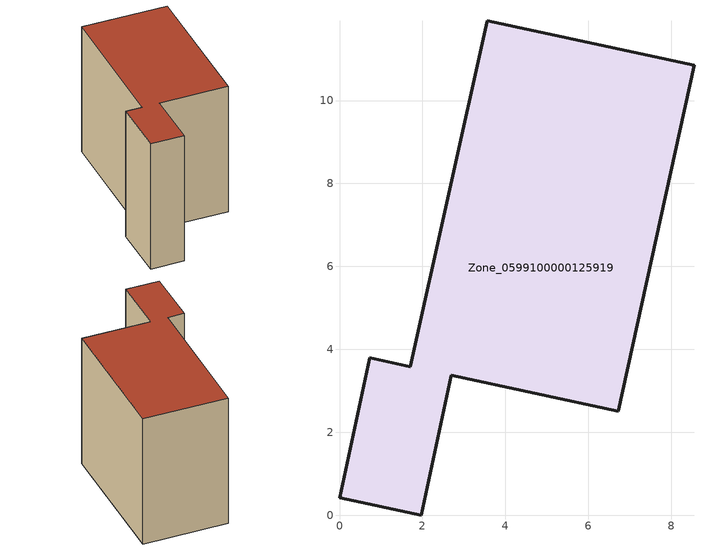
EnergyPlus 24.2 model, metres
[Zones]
Zone_0599100000125919
 floor ground (C_G): 1.97,0 0,0.42 0.73,3.79 1.71,3.58 3.57,11.93 8.55,10.85 6.71,2.51 2.69,3.38 z0
 wall outside (C_F): 0,0.42 1.97,0 2.69,3.38 6.71,2.51 8.55,10.85 3.57,11.93 1.71,3.58 0.73,3.79 0,0.42 z0:8.31
 roof outside (C_R): 1.97,0 2.69,3.38 6.71,2.51 8.55,10.85 3.57,11.93 1.71,3.58 0.73,3.79 0,0.42 z8.31
[BUILDING]
Pand.0599100000125919: North Axis=0; Terrain=City; Loads Convergence Tolerance Value=0.04; Temperature Convergence Tolerance Value=0.4; Solar Distribution=FullExterior; Maximum Number of Warmup Days=25; Minimum Number of Warmup Days=1
[Site:Location]
Rotterdam.The.Hague.AP_ZH_NLD Design_Conditions: Latitude=51.96; Longitude=4.45; Time Zone=1; Elevation=-4.5
[SITE:GROUNDTEMPERATURE:BUILDINGSURFACE]
18, 18, 18, 18, 18, 18, 18, 18, 18, 18, 18, 18
[MATERIAL] Thermal Absorptance=0.9; Solar Absorptance=0.7; Visible Absorptance=0.7
Name | Roughness | Thickness | Conductivity | Density | Specific Heat
G.TI.1975-1991 | MediumSmooth | 0.15 | 0.288461 | 540 | 1210
F.TI.1975-1991 | Rough | 0.3 | 0.230769 | 1920 | 840
R.TI.1975-1991 | MediumRough | 0.2 | 0.153846 | 1500 | 1000
[CONSTRUCTION]
C_G: G.TI.1975-1991
C_F: F.TI.1975-1991
C_R: R.TI.1975-1991
[ZONE]
Zone_0599100000125919: Type=1; Multiplier=1; Ceiling Height=Autocalculate; Volume=Autocalculate; Floor Area=autocalculate; Part of Total Floor Area=Yes
[ZONEINFILTRATION:DESIGNFLOWRATE]
Infil_Zone_0599100000125919: Zone or ZoneList or Space or SpaceList=Zone_0599100000125919; Schedule=AlwaysOn; Design Flow Rate Calculation Method=Flow/Area; Flow Rate per Floor Area=0.003; Constant Term Coefficient=1; Temperature Term Coefficient=0; Velocity Term Coefficient=0; Velocity Squared Term Coefficient=0
[HVACTEMPLATE:ZONE:IDEALLOADSAIRSYSTEM]
Zone_0599100000125919: Maximum Heating Supply Air Temperature=50; Minimum Cooling Supply Air Temperature=13; Maximum Heating Supply Air Humidity Ratio=0.0156; Minimum Cooling Supply Air Humidity Ratio=0.0077; Heating Limit=NoLimit; Cooling Limit=NoLimit; Dehumidification Control Type=ConstantSensibleHeatRatio; Cooling Sensible Heat Ratio=0.7; Dehumidification Setpoint=60; Humidification Control Type=None; Humidification Setpoint=30; Outdoor Air Method=None; Outdoor Air Flow Rate per Person=0.00944; Outdoor Air Flow Rate per Zone Floor Area=0; Outdoor Air Flow Rate per Zone=0; Demand Controlled Ventilation Type=None; Outdoor Air Economizer Type=NoEconomizer; Heat Recovery Type=None; Sensible Heat Recovery Effectiveness=0.7; Latent Heat Recovery Effectiveness=0.65
[ZONECONTROL:THERMOSTAT]
ThermostatControl_Zone_0599100000125919: Zone or ZoneList=Zone_0599100000125919; Control Type Schedule=DualSetpointControlType; Control 1=Thermostat_Zone_0599100000125919; Temperature Difference Between Cutout And Setpoint=0
[THERMOSTATSETPOINT:DUALSETPOINT]
Thermostat_Zone_0599100000125919: Heating Setpoint Temperature Schedule=HeatingSetpoint_Zone_0599100000125919; Cooling Setpoint Temperature Schedule=CoolingSetpoint_Zone_0599100000125919
[SCHEDULE:COMPACT]
HeatingSetpoint_Zone_0599100000125919: Through: 12/31, For: AllDays, Until: 24:00, 21
CoolingSetpoint_Zone_0599100000125919: Through: 12/31, For: AllDays, Until: 24:00, 24
DualSetpointControlType: Through: 12/31, For: AllDays, Until: 24:00, 4
AlwaysOn: Through: 12/31, For: AllDays, Until: 24:00, 1
